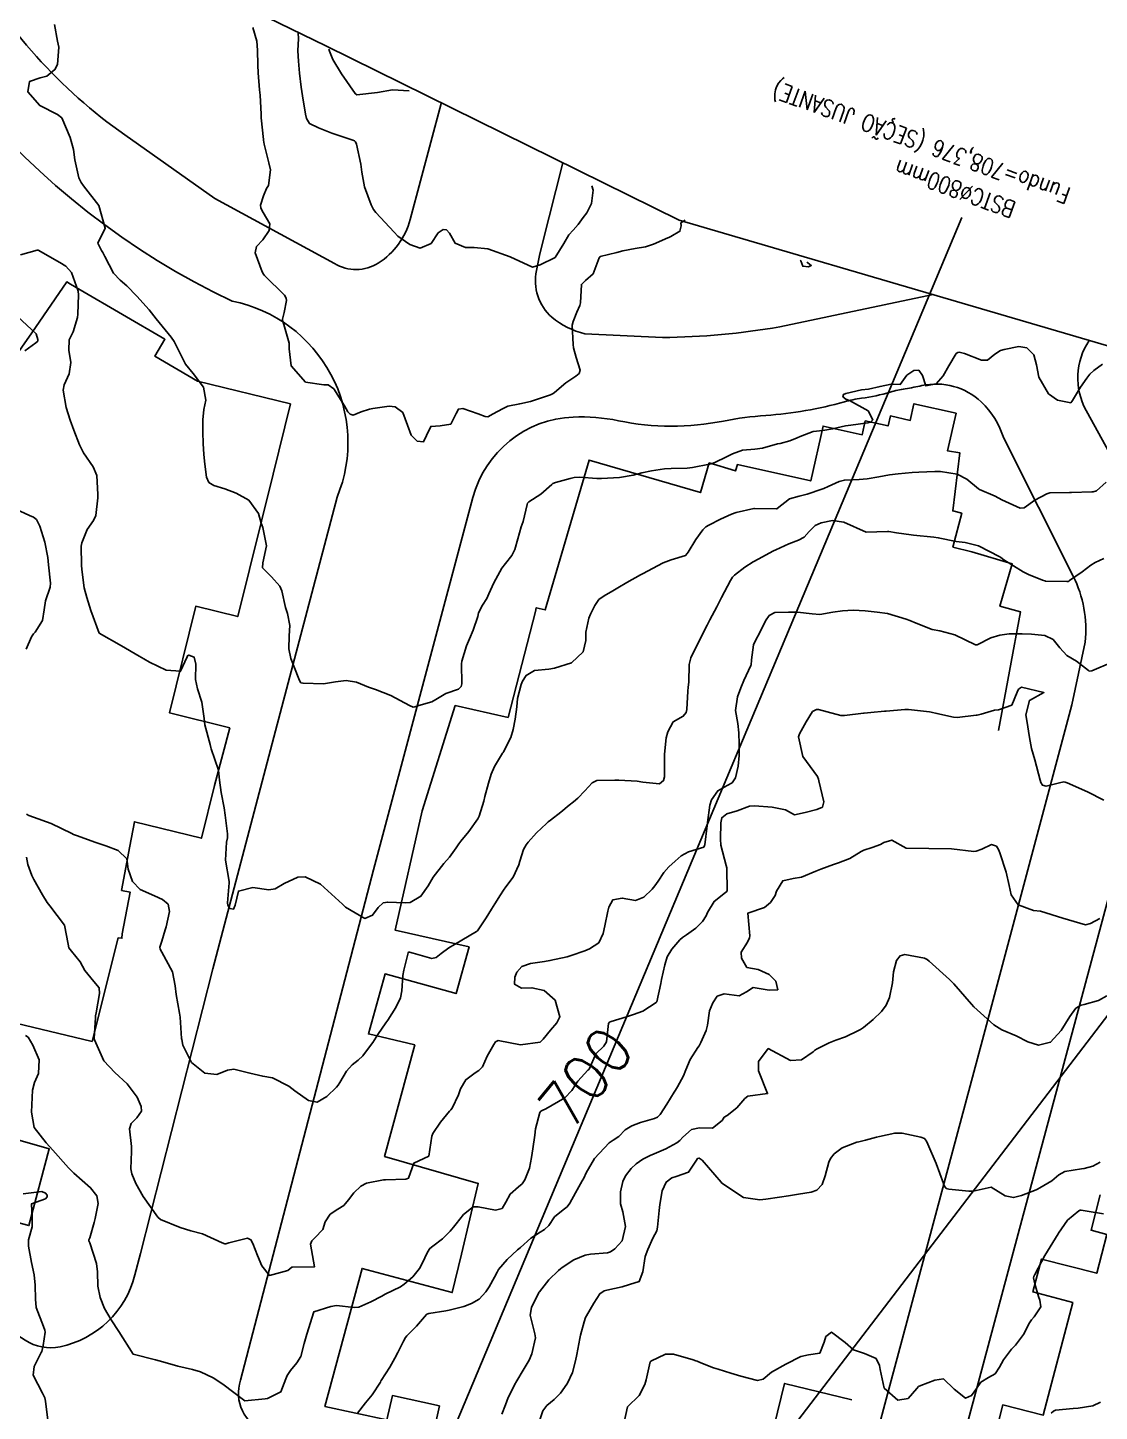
# Model space of a CAD drawing. Header units: metres. Extents: x 286371 to 293043, y 7462578 to 7466404.
# Drawn here: x 290731.7 to 290826.9, y 7463532.2 to 7463655.1 of the extents above; entities that cross this region are included whole.
import ezdxf
from ezdxf.enums import TextEntityAlignment as Align

# ---------------------------------------------------------------- set-up
doc = ezdxf.new("R2010")
doc.units = ezdxf.units.M
doc.header["$MEASUREMENT"] = 0
doc.linetypes.add('CONTINUO', pattern=[0])
for name, color, linetype in [('Area', 45, 'Continuous'), ('Cotas', 45, 'Continuous'), ('Curvas de Nivel 1m', 11, 'Continuous'), ('Curvas de Nivel 5m', 15, 'Continuous'), ('Edificações', 30, 'Continuous'), ('TEXTO', 45, 'Continuous'), ('Vias primárias', 230, 'Continuous')]:
    doc.layers.add(name, color=color, linetype=linetype)
doc.styles.add('ROMANS', font='romans', dxfattribs={"height": 0.2})
doc.styles.add('Style-STANDARD', font='STANDARD.shx')

msp = doc.modelspace()

# ---------------------------------------------------------------- linework, layer by layer
at = {"layer": 'Area'}
msp.add_polyline3d([(290702.72, 7463680.57, 698.33), (290739.63, 7463662.55, 699.15), (290758.18, 7463653.5, 702.25), (290789.55, 7463638.02, 698.86), (290843.27, 7463622.27, 702.07), (290854.94, 7463621.94, 704.25), (290859.56, 7463622.09, 698.88), (290874.41, 7463620.83, 702.47), (290927.3, 7463631.14, 698.6), (290930.21, 7463632.49, 698.75)], dxfattribs=at)
at = {"layer": 'Curvas de Nivel 1m', "flags": 128}
for points, elevation in [([(290734.06, 7463655.4), (290734.32, 7463653.91), (290734.44, 7463653.39), (290734.34, 7463651.85), (290734.11, 7463651.39), (290733.38, 7463650.81), (290732.78, 7463650.67), (290731.86, 7463650.34), (290731.71, 7463649.43), (290732.75, 7463648.2), (290734.34, 7463647.39), (290734.73, 7463647.1), (290735.45, 7463645.37), (290735.76, 7463644.29), (290735.88, 7463643.37), (290736.22, 7463641.78), (290736.43, 7463641.36), (290736.63, 7463641.08), (290737.99, 7463639.33), (290738.57, 7463637.32), (290737.92, 7463635.97), (290738.23, 7463635.33), (290738.35, 7463635.14), (290738.54, 7463634.8), (290739.31, 7463633.31), (290739.89, 7463632.7), (290740.5, 7463632.18), (290741.39, 7463631.28), (290742.47, 7463630.04), (290743.11, 7463629.25), (290744.43, 7463627.62), (290744.69, 7463627.23), (290744.99, 7463626.66), (290745.69, 7463625.22), (290746.38, 7463624.4), (290747.29, 7463623.19), (290747.5, 7463622.03), (290747.32, 7463621.19), (290747.23, 7463620.29), (290747.25, 7463619.19), (290747.28, 7463618.19), (290747.34, 7463617.19), (290747.41, 7463616.35), (290747.57, 7463615.19), (290747.77, 7463614.72), (290748.22, 7463614.45), (290749.19, 7463614.14), (290750.21, 7463613.75), (290751.33, 7463613.13), (290752.19, 7463611.95), (290752.41, 7463611.11), (290752.56, 7463610.71), (290752.91, 7463609.1), (290752.57, 7463607.57), (290752.55, 7463607.12), (290753.33, 7463606.33), (290754.09, 7463605.51), (290754.26, 7463605.08), (290754.59, 7463603.61), (290754.75, 7463603.08), (290754.97, 7463602), (290754.92, 7463601.08), (290754.87, 7463599.94), (290755.06, 7463599.08), (290755.77, 7463597.26), (290755.86, 7463597.07), (290755.96, 7463596.92), (290756.15, 7463596.88), (290757.96, 7463596.83), (290759.03, 7463597.01), (290759.97, 7463597.13), (290760.88, 7463596.98), (290761.96, 7463596.52), (290762.59, 7463596.32), (290763.95, 7463595.79), (290765.6, 7463594.91), (290765.93, 7463594.76), (290766.06, 7463594.77), (290766.43, 7463594.9), (290767.58, 7463595.23), (290767.94, 7463595.44), (290768.83, 7463595.98), (290769.95, 7463596.34), (290770.2, 7463596.59), (290770.24, 7463596.84), (290770.22, 7463598.61), (290770.25, 7463598.84), (290770.66, 7463600.19), (290770.92, 7463600.83), (290771.26, 7463601.6), (290771.66, 7463602.82), (290771.74, 7463603.14), (290772.07, 7463603.81), (290772.47, 7463604.42), (290772.64, 7463604.81), (290773.09, 7463605.81), (290773.63, 7463606.79), (290773.81, 7463607.1), (290774.13, 7463607.52), (290774.68, 7463608.23), (290774.97, 7463608.77), (290775.22, 7463609.71), (290775.53, 7463610.76), (290775.69, 7463611.26), (290776.04, 7463612.76), (290776.09, 7463612.87), (290776.21, 7463612.99), (290777.27, 7463613.68), (290778.23, 7463614.53), (290778.34, 7463614.62), (290778.56, 7463614.72), (290779.86, 7463615.08), (290780.24, 7463615.16), (290780.74, 7463615.18), (290782.24, 7463615.08), (290782.65, 7463615.06), (290784.24, 7463615.15), (290785.48, 7463615.37), (290786.25, 7463615.56), (290787.1, 7463615.74), (290788.25, 7463615.94), (290788.84, 7463615.97), (290790.26, 7463616), (290790.74, 7463616.05), (290792.26, 7463616.33), (290792.4, 7463616.37), (290792.73, 7463616.5), (290793.77, 7463616.99), (290794.28, 7463617.26), (290795.18, 7463617.57), (290796.28, 7463617.67), (290796.95, 7463617.77), (290798.29, 7463618.14), (290798.51, 7463618.19), (290799.37, 7463618.4), (290800.02, 7463618.67), (290800.3, 7463618.81), (290801.45, 7463619.23), (290802.31, 7463619.33), (290803.18, 7463619.47), (290804.32, 7463619.74), (290804.81, 7463619.82), (290806.32, 7463620), (290806.55, 7463620.06), (290806.76, 7463620.29), (290806.34, 7463621.09), (290804.67, 7463622), (290804.35, 7463622.13), (290804.1, 7463622.33), (290804.15, 7463622.53), (290804.36, 7463622.61), (290805.74, 7463622.93), (290806.36, 7463623), (290807.4, 7463623.25), (290808.37, 7463623.44), (290809.19, 7463623.43), (290809.79, 7463624.24), (290810.39, 7463624.67), (290810.84, 7463624.68), (290811.18, 7463624.22), (290811.46, 7463623.3), (290812.37, 7463623.47), (290813.01, 7463624.19), (290813.51, 7463625.07), (290814.16, 7463626.17), (290814.31, 7463626.27), (290814.42, 7463626.28), (290814.91, 7463626.16), (290816.4, 7463625.58), (290816.94, 7463625.59), (290817.58, 7463626.12), (290818.1, 7463626.43), (290818.42, 7463626.54), (290819.72, 7463626.79), (290820.42, 7463626.68), (290821.06, 7463626.06), (290821.28, 7463625.17), (290821.49, 7463624.06), (290822.35, 7463622.59), (290823.16, 7463622.03), (290824.34, 7463621.8), (290824.44, 7463621.92), (290824.48, 7463622.01), (290825.19, 7463623.17), (290825.75, 7463623.99), (290826.03, 7463624.34), (290826.38, 7463624.67), (290827.15, 7463625.22)], 696), ([(290755.71, 7463654.63), (290755.73, 7463654.17), (290755.69, 7463653.07), (290755.73, 7463652.15), (290755.84, 7463651.07), (290755.99, 7463649.84), (290756.1, 7463649.06), (290756.37, 7463647.42), (290756.46, 7463647.06), (290756.72, 7463646.59), (290757.53, 7463646.23), (290758.71, 7463645.76), (290760.58, 7463645.11), (290760.7, 7463645.07), (290760.81, 7463644.99), (290760.9, 7463644.78), (290761.29, 7463642.99), (290761.37, 7463642.27), (290761.6, 7463640.98), (290762.2, 7463639.38), (290762.41, 7463638.97), (290762.6, 7463638.69), (290764.25, 7463636.94), (290764.57, 7463636.61), (290765.63, 7463635.85), (290766.55, 7463635.53), (290767.52, 7463635.93), (290768.14, 7463636.88), (290768.58, 7463637.19), (290768.88, 7463637.17), (290769.16, 7463636.86), (290769.67, 7463635.96), (290770.56, 7463635.59), (290771.33, 7463635.6), (290772.55, 7463635.47), (290774.54, 7463634.77), (290776.52, 7463633.83), (290777.22, 7463634.04), (290778.53, 7463634.71), (290779.31, 7463635.95), (290779.75, 7463636.7), (290780.13, 7463637.13), (290780.58, 7463637.63), (290781.03, 7463638.24), (290781.35, 7463638.67), (290781.77, 7463639.51), (290781.92, 7463640.67), (290781.8, 7463641.08)], 694), ([(290758.43, 7463653.22), (290758.48, 7463653.03), (290758.8, 7463652.3), (290759.57, 7463651.01), (290760.76, 7463649.26), (290760.93, 7463649.16), (290762.76, 7463649.36), (290764.1, 7463649.59), (290765.57, 7463649.5)], 693), ([(290731.04, 7463634.94), (290732.54, 7463635.36), (290732.62, 7463635.34), (290734.53, 7463634.27), (290735.06, 7463633.92), (290735.58, 7463633.38), (290736.16, 7463631.7), (290736.19, 7463631.37), (290736.15, 7463629.68), (290736.11, 7463629.37), (290735.71, 7463628.1), (290735.37, 7463627.38), (290735.33, 7463626.46), (290735.53, 7463625.38), (290735.38, 7463624.37), (290734.92, 7463623.39), (290734.83, 7463622.91), (290735.11, 7463621.38), (290735.45, 7463620.25), (290735.77, 7463619.37), (290736.28, 7463618.05), (290736.64, 7463617.36), (290737.49, 7463616.11), (290737.84, 7463615.34), (290737.92, 7463613.64), (290737.91, 7463613.34), (290737.75, 7463611.77), (290737.53, 7463611.34), (290736.97, 7463610.55), (290736.48, 7463609.36), (290736.44, 7463609.06), (290736.45, 7463607.36), (290736.48, 7463606.99), (290736.71, 7463605.36), (290736.93, 7463604.5), (290737.29, 7463603.35), (290738.02, 7463601.33), (290740.01, 7463600.19), (290741.58, 7463599.28), (290741.99, 7463599.04), (290742.49, 7463598.76), (290743.98, 7463598.05), (290745.26, 7463597.94), (290745.86, 7463599.22), (290745.89, 7463599.32), (290746, 7463599.38), (290746.47, 7463599.21), (290746.61, 7463598.58), (290746.58, 7463597.21), (290746.78, 7463596.38), (290747.14, 7463595.2), (290747.36, 7463593.75), (290747.42, 7463593.19), (290747.88, 7463591.43), (290747.95, 7463591.18), (290747.99, 7463591.06), (290748.62, 7463589.17), (290748.72, 7463588.28), (290748.88, 7463587.17), (290749.15, 7463585.8), (290749.24, 7463585.16), (290749.42, 7463583.49), (290749.42, 7463583.16), (290749.35, 7463582.77), (290749.25, 7463581.16), (290749.57, 7463579.28), (290749.58, 7463579.16), (290749.44, 7463577.38), (290749.47, 7463577.16), (290749.65, 7463576.87), (290749.98, 7463576.81), (290750.12, 7463577.15), (290750.4, 7463578.41), (290751.68, 7463578.72), (290753.11, 7463578.54), (290753.68, 7463578.62), (290754.48, 7463579.08), (290755.69, 7463579.65), (290756.33, 7463579.69), (290757.68, 7463579.03), (290759.66, 7463577.24), (290759.91, 7463577), (290761.64, 7463575.98), (290762.32, 7463576.28), (290762.82, 7463576.96), (290763.25, 7463577.36), (290763.66, 7463577.44), (290765.22, 7463577.36), (290765.66, 7463577.41), (290766.61, 7463577.96), (290767.27, 7463578.89), (290767.7, 7463579.66), (290768.66, 7463580.86), (290769.15, 7463581.42), (290769.74, 7463582.25), (290769.98, 7463582.6), (290770.16, 7463582.84), (290770.87, 7463583.72), (290771.66, 7463584.82), (290771.7, 7463584.89), (290771.78, 7463585.06), (290772.2, 7463586.41), (290772.3, 7463586.81), (290772.62, 7463588.01), (290772.86, 7463588.8), (290773.15, 7463589.49), (290773.86, 7463590.67), (290773.92, 7463590.73), (290773.96, 7463590.78), (290774.61, 7463592.05), (290774.81, 7463592.77), (290774.99, 7463593.68), (290775.13, 7463594.77), (290775.19, 7463595.51), (290775.53, 7463596.76), (290775.65, 7463597.07), (290775.97, 7463597.57), (290776.71, 7463598.01), (290777.98, 7463598.13), (290778.48, 7463598.22), (290779.98, 7463598.69), (290781.02, 7463599.66), (290781.25, 7463600.68), (290781.27, 7463601.43), (290781.54, 7463602.67), (290781.69, 7463603.03), (290782.07, 7463603.78), (290782.43, 7463604.31), (290782.88, 7463604.65), (290783.65, 7463605.08), (290784.09, 7463605.34), (290784.9, 7463605.82), (290786.11, 7463606.5), (290786.3, 7463606.6), (290788.12, 7463607.59), (290788.84, 7463607.85), (290790.13, 7463608.23), (290790.27, 7463608.39), (290790.35, 7463608.53), (290791.03, 7463609.65), (290791.66, 7463610.51), (290791.92, 7463610.77), (290792.18, 7463610.93), (290793.23, 7463611.44), (290794.19, 7463611.89), (290794.62, 7463612.04), (290796.19, 7463612.41), (290796.23, 7463612.41), (290798.19, 7463612.36), (290798.23, 7463612.37), (290798.27, 7463612.41), (290799.36, 7463613.25), (290800.21, 7463613.51), (290800.92, 7463613.67), (290802.22, 7463614.13), (290802.39, 7463614.19), (290802.8, 7463614.35), (290803.77, 7463614.8), (290804.23, 7463614.92), (290805.55, 7463614.99), (290806.24, 7463615.04), (290807.29, 7463615.23), (290808.24, 7463615.39), (290809.02, 7463615.47), (290810.24, 7463615.6), (290810.84, 7463615.63), (290812.25, 7463615.68), (290812.76, 7463615.68), (290814.24, 7463615.46), (290815.1, 7463615.02), (290816.14, 7463614.15), (290816.22, 7463614.1), (290817.61, 7463613.51), (290818.21, 7463613.17), (290819.84, 7463612.44), (290820.2, 7463612.47), (290821.14, 7463613.13), (290822.22, 7463613.72), (290822.48, 7463613.78), (290824.22, 7463613.82), (290824.41, 7463613.82), (290826.22, 7463613.87), (290826.32, 7463613.88), (290826.61, 7463613.98), (290827.47, 7463614.73)], 697), ([(290800.89, 7463634.28), (290800.97, 7463634.23), (290801.29, 7463633.99), (290801.03, 7463633.88), (290800.53, 7463633.93), (290800.35, 7463634.39), (290800.3, 7463634.46)], 696), ([(290730.79, 7463629.45), (290732.43, 7463627.93), (290732.59, 7463627.42), (290732.58, 7463627.27), (290732.42, 7463627.12), (290731.44, 7463626.4)], 698), ([(290730.2, 7463612.56), (290731.85, 7463611.77), (290732.19, 7463611.62), (290732.46, 7463611.42), (290732.77, 7463610.82), (290733.22, 7463609.41), (290733.47, 7463608.06), (290733.53, 7463607.4), (290733.71, 7463605.78), (290733.67, 7463605.4), (290733.28, 7463604.19), (290733.15, 7463603.41), (290732.99, 7463602.46), (290732.35, 7463601.42), (290732.19, 7463601.26), (290732.02, 7463601.01), (290731.54, 7463599.9)], 698), ([(290731.59, 7463585.24), (290731.78, 7463585.12), (290732.21, 7463584.98), (290733.77, 7463584.41), (290735.6, 7463583.53), (290735.76, 7463583.45), (290736.02, 7463583.36), (290737.74, 7463582.73), (290738.63, 7463582.43), (290739.73, 7463582.01), (290740.49, 7463581.29), (290740.62, 7463580.37), (290740.98, 7463579.28), (290741.67, 7463578.55), (290742.94, 7463577.98), (290743.66, 7463577.68), (290744.15, 7463577.24), (290744.28, 7463576.59), (290743.98, 7463575.24), (290743.9, 7463574.96), (290743.61, 7463573.98), (290743.43, 7463573.42), (290743.44, 7463573.25), (290743.59, 7463573), (290744.56, 7463571.23), (290744.78, 7463569.99), (290744.86, 7463569.22), (290745.17, 7463567.56), (290745.22, 7463567.22), (290745.36, 7463565.33), (290745.37, 7463565.22), (290745.47, 7463564.73), (290746.24, 7463563.2), (290747.43, 7463562.25), (290748.48, 7463562.11), (290749.43, 7463562.5), (290750, 7463562.59), (290751.43, 7463562.24), (290752.57, 7463561.96), (290753.42, 7463561.82), (290754.88, 7463561.07), (290755.41, 7463560.67), (290756.64, 7463559.8), (290757.39, 7463559.66), (290758.26, 7463560.16), (290759.11, 7463561.01), (290759.26, 7463561.16), (290759.42, 7463561.41), (290760, 7463562.43), (290760.5, 7463562.99), (290761.05, 7463563.38), (290761.46, 7463563.79), (290761.97, 7463564.46), (290762.33, 7463564.96), (290762.78, 7463565.66), (290763.5, 7463566.7), (290763.6, 7463566.84), (290763.67, 7463566.94), (290764.38, 7463568.08), (290764.79, 7463568.93), (290764.92, 7463569.55), (290765, 7463570.92), (290765.09, 7463571.4), (290765.48, 7463572.92), (290765.52, 7463572.99), (290765.6, 7463573), (290765.93, 7463572.91), (290767.59, 7463572.43), (290767.97, 7463572.5), (290768.42, 7463572.87), (290769.08, 7463573.38), (290769.61, 7463573.68), (290771.54, 7463574.82), (290771.63, 7463574.88), (290772.41, 7463576.04), (290772.88, 7463576.8), (290773.17, 7463577.29), (290773.67, 7463578.09), (290773.95, 7463578.51), (290774.17, 7463578.78), (290774.82, 7463579.64), (290775.31, 7463580.76), (290775.4, 7463581.08), (290775.73, 7463582.1), (290775.96, 7463582.53), (290776.13, 7463582.75), (290776.89, 7463583.6), (290777.77, 7463584.43), (290777.93, 7463584.56), (290778.13, 7463584.72), (290779.05, 7463585.44), (290779.79, 7463586.04), (290780.16, 7463586.33), (290780.54, 7463586.68), (290781.16, 7463587.33), (290781.82, 7463588.04), (290782.25, 7463588.23), (290783.83, 7463588.28), (290784.19, 7463588.27), (290785.83, 7463588.17), (290786.33, 7463588.09), (290787.82, 7463587.93), (290788.17, 7463588.23), (290788.24, 7463588.57), (290788.25, 7463590.18), (290788.25, 7463590.57), (290788.41, 7463592.04), (290788.55, 7463592.56), (290789.01, 7463593.45), (290789.91, 7463593.94), (290790.18, 7463594.28), (290790.24, 7463594.54), (290790.31, 7463596.18), (290790.36, 7463596.54), (290790.41, 7463596.98), (290790.43, 7463598.54), (290790.59, 7463599.13), (290791.26, 7463600.52), (290792.04, 7463602.03), (290792.2, 7463602.34), (290792.28, 7463602.5), (290792.89, 7463603.67), (290793.31, 7463604.49), (290793.57, 7463604.99), (290794.1, 7463606), (290794.29, 7463606.29), (290794.46, 7463606.47), (290795.38, 7463607.19), (290796.12, 7463607.67), (290796.62, 7463607.94), (290797.54, 7463608.42), (290797.93, 7463608.63), (290798.14, 7463608.73), (290799.29, 7463609.25), (290800.15, 7463609.6), (290800.66, 7463609.87), (290801.09, 7463610.37), (290801.64, 7463610.89), (290802.18, 7463611.14), (290803.18, 7463611.33), (290804.18, 7463611.18), (290806.16, 7463610.29), (290808.07, 7463610.37), (290808.17, 7463610.36), (290808.85, 7463610.25), (290810.16, 7463610.06), (290810.36, 7463610.03), (290812.16, 7463609.86), (290812.56, 7463609.8), (290814.15, 7463609.48), (290814.95, 7463609.37), (290816.15, 7463609.08), (290818.03, 7463608.12), (290818.13, 7463608.04), (290818.39, 7463607.85), (290820.11, 7463606.77), (290820.58, 7463606.55), (290821.84, 7463606.05), (290822.03, 7463605.97), (290822.1, 7463605.96), (290824, 7463605.91), (290824.1, 7463605.91), (290824.16, 7463605.96), (290824.23, 7463606.01), (290825.34, 7463606.77), (290826.12, 7463607.36), (290826.51, 7463607.6), (290827.27, 7463607.97)], 698), ([(290731.58, 7463581.44), (290731.71, 7463580.79), (290732.06, 7463579.79), (290732.24, 7463579.43), (290733.01, 7463578.08), (290733.4, 7463577.41), (290733.66, 7463577.09), (290734.95, 7463575.38), (290735.28, 7463573.7), (290735.35, 7463573.38), (290735.59, 7463573.07), (290736.36, 7463572.14), (290736.77, 7463571.36), (290737.55, 7463570.39), (290738.02, 7463569.81), (290738.06, 7463569.33), (290737.76, 7463567.59), (290737.72, 7463567.34), (290737.71, 7463567.14), (290737.59, 7463565.34), (290737.61, 7463565.2), (290738.44, 7463563.33), (290739.43, 7463562.29), (290740.52, 7463561.3), (290741.4, 7463560.12), (290741.77, 7463559.28), (290741.79, 7463558.86), (290741.37, 7463558.27), (290740.88, 7463557.77), (290740.74, 7463557.29), (290740.9, 7463555.73), (290740.92, 7463555.29), (290740.85, 7463553.74), (290740.93, 7463553.29), (290741.28, 7463552.43), (290741.94, 7463551.27), (290743.24, 7463549.46), (290743.48, 7463549.25), (290745.22, 7463548.54), (290746.19, 7463548.24), (290747.21, 7463547.96), (290748.96, 7463547.17), (290749.19, 7463547.08), (290749.28, 7463547.07), (290749.54, 7463547.16), (290751.2, 7463547.57), (290751.51, 7463547.44), (290751.68, 7463547.12), (290752.1, 7463546.04), (290752.48, 7463545.11), (290753.15, 7463544.27), (290754.78, 7463544.7), (290755.16, 7463545), (290755.21, 7463545.01), (290757.16, 7463545.03), (290756.81, 7463547.04), (290756.91, 7463547.33), (290757.2, 7463547.61), (290757.9, 7463548.34), (290758.11, 7463549.02), (290758.54, 7463549.71), (290759.24, 7463550.15), (290759.76, 7463550.48), (290760.17, 7463550.99), (290760.64, 7463551.61), (290761.27, 7463552.21), (290761.78, 7463552.46), (290763.28, 7463552.75), (290763.46, 7463552.76), (290765.28, 7463552.83), (290765.35, 7463552.84), (290765.52, 7463552.91), (290765.97, 7463554.24), (290767.31, 7463554.88), (290767.58, 7463556.64), (290767.67, 7463556.88), (290768.35, 7463557.88), (290769.16, 7463558.86), (290769.26, 7463558.97), (290769.38, 7463559.14), (290769.94, 7463560.31), (290770.13, 7463560.84), (290770.6, 7463561.65), (290771.43, 7463562.28), (290771.77, 7463562.48), (290772.08, 7463562.81), (290772.51, 7463563.75), (290773.09, 7463564.8), (290773.25, 7463565.02), (290773.47, 7463565.15), (290775.46, 7463564.76), (290777.2, 7463565), (290777.47, 7463565.25), (290778.13, 7463566.07), (290778.69, 7463566.71), (290778.96, 7463567.25), (290778.55, 7463568.71), (290777.55, 7463569.57), (290776.47, 7463569.82), (290775.55, 7463569.78), (290774.93, 7463570.14), (290774.95, 7463570.76), (290775.13, 7463571.2), (290775.58, 7463571.72), (290776.34, 7463571.99), (290777.59, 7463572.15), (290778.07, 7463572.24), (290779.59, 7463572.58), (290779.68, 7463572.61), (290779.96, 7463572.69), (290781.16, 7463573.11), (290781.6, 7463573.27), (290782.43, 7463573.83), (290782.79, 7463574.65), (290782.96, 7463575.32), (290783.22, 7463576.64), (290783.31, 7463576.99), (290783.67, 7463577.65), (290784.49, 7463577.8), (290785.67, 7463577.59), (290786.41, 7463577.86), (290787.16, 7463578.58), (290787.4, 7463578.87), (290787.7, 7463579.31), (290788.2, 7463580.07), (290788.63, 7463580.56), (290789.2, 7463581.07), (290789.73, 7463581.54), (290790.37, 7463581.9), (290791.74, 7463582.33), (290791.8, 7463582.45), (290791.82, 7463582.51), (290792.05, 7463584.23), (290792.07, 7463584.51), (290792.27, 7463586.04), (290792.43, 7463586.51), (290792.98, 7463587.33), (290793.82, 7463587.79), (290794.26, 7463588.04), (290794.55, 7463588.47), (290794.8, 7463589.52), (290794.89, 7463590.47), (290794.88, 7463591.47), (290794.86, 7463592.47), (290794.75, 7463593.31), (290794.55, 7463594.47), (290794.73, 7463595.67), (290795.02, 7463596.46), (290795.31, 7463597.11), (290795.93, 7463598.45), (290795.94, 7463598.49), (290795.99, 7463598.97), (290796.16, 7463600.29), (290796.22, 7463600.44), (290796.85, 7463601.62), (290797.22, 7463602.43), (290797.56, 7463602.91), (290798.06, 7463603.15), (290799.26, 7463603.19), (290800.06, 7463603.18), (290801.38, 7463603.04), (290802.05, 7463603), (290803.21, 7463603.18), (290804.06, 7463603.32), (290805, 7463603.37), (290806.06, 7463603.31), (290807.15, 7463603.19), (290808.06, 7463603.06), (290809.73, 7463602.56), (290810.05, 7463602.45), (290810.59, 7463602.23), (290812.04, 7463601.66), (290812.71, 7463601.52), (290814.03, 7463601.19), (290815.87, 7463600.29), (290816.02, 7463600.3), (290817.24, 7463600.91), (290818.03, 7463601.14), (290818.87, 7463601.27), (290820.03, 7463601.27), (290820.86, 7463601.24), (290822.03, 7463601.13), (290822.76, 7463600.77), (290823.36, 7463600.03), (290824, 7463599.34), (290824.84, 7463598.85), (290825.91, 7463598), (290825.98, 7463597.96), (290826.21, 7463597.99), (290828, 7463598.76)], 699), ([(290760.97, 7463532.02), (290761.68, 7463532.96), (290762.29, 7463533.66), (290763.01, 7463534.8), (290763.06, 7463534.9), (290763.09, 7463534.94), (290763.85, 7463536.12), (290764.3, 7463536.93), (290764.55, 7463537.42), (290765.07, 7463538.44), (290765.23, 7463538.76), (290765.35, 7463538.91), (290766.22, 7463539.76), (290767.1, 7463540.81), (290767.15, 7463540.84), (290767.32, 7463540.88), (290768.84, 7463541.13), (290769.11, 7463541.18), (290770.43, 7463541.52), (290771.12, 7463541.78), (290771.78, 7463542.16), (290772.39, 7463542.81), (290772.69, 7463543.26), (290773.15, 7463544.11), (290773.38, 7463544.57), (290773.51, 7463544.79), (290774.26, 7463545.69), (290775.19, 7463546.53), (290775.32, 7463546.63), (290775.46, 7463546.76), (290776.37, 7463547.59), (290777.21, 7463548.1), (290777.6, 7463548.34), (290777.97, 7463548.72), (290778.49, 7463549.47), (290779.25, 7463550.11), (290779.6, 7463550.35), (290779.84, 7463550.7), (290780.34, 7463551.61), (290780.94, 7463552.68), (290781.07, 7463552.9), (290781.29, 7463553.39), (290782.02, 7463554.66), (290783.34, 7463556.06), (290783.68, 7463556.28), (290784.19, 7463556.62), (290784.76, 7463557.21), (290785.36, 7463557.56), (290786.11, 7463557.85), (290787.37, 7463558.2), (290787.62, 7463558.32), (290787.87, 7463558.57), (290788.45, 7463559.49), (290789.12, 7463560.55), (290789.23, 7463560.72), (290789.41, 7463561.03), (290789.95, 7463562.01), (290790.15, 7463562.53), (290790.53, 7463563.45), (290791.22, 7463564.52), (290791.32, 7463564.66), (290791.47, 7463564.95), (290791.96, 7463566.04), (290792.08, 7463566.51), (290792.25, 7463567.77), (290792.53, 7463568.5), (290792.94, 7463569.09), (290793.54, 7463569.29), (290794.89, 7463569.11), (290795.54, 7463569.45), (290796.14, 7463569.85), (290797.54, 7463569.62), (290798.31, 7463569.65), (290798.13, 7463570.42), (290797.56, 7463570.99), (290796.57, 7463571.44), (290795.57, 7463571.63), (290795.08, 7463572.46), (290795.06, 7463573), (290795.61, 7463573.87), (290795.81, 7463574.25), (290795.84, 7463574.45), (290795.64, 7463576.45), (290797.12, 7463576.97), (290797.66, 7463577.4), (290798.08, 7463578.01), (290798.21, 7463578.42), (290798.76, 7463579.34), (290799.69, 7463579.52), (290800.42, 7463579.65), (290801.7, 7463580.19), (290802.13, 7463580.36), (290803.27, 7463580.77), (290803.71, 7463580.92), (290804.71, 7463581.32), (290805.73, 7463581.94), (290805.96, 7463582.06), (290806.71, 7463582.28), (290807.45, 7463582.56), (290807.74, 7463582.73), (290808.43, 7463582.94), (290809.73, 7463582.23), (290811.73, 7463582.2), (290813.73, 7463582.17), (290815.73, 7463581.94), (290815.93, 7463581.95), (290816.44, 7463582.13), (290817.31, 7463582.55), (290817.74, 7463582.4), (290817.93, 7463582.11), (290818.03, 7463581.81), (290818.59, 7463580.1), (290818.88, 7463578.9), (290819.05, 7463578.09), (290819.66, 7463577.19), (290821.04, 7463576.68), (290821.65, 7463576.62), (290823.64, 7463576.02), (290825.64, 7463575.43), (290826.1, 7463575.53), (290826.92, 7463575.98)], 701), ([(290773.79, 7463531.96), (290774.13, 7463532.78), (290774.35, 7463533.42), (290775.01, 7463534.71), (290775.04, 7463534.74), (290775.05, 7463534.76), (290775.78, 7463536.01), (290776.24, 7463536.75), (290776.47, 7463537.32), (290776.78, 7463538.74), (290776.74, 7463539.07), (290776.32, 7463540.75), (290776.44, 7463541.42), (290777.09, 7463542.74), (290777.1, 7463542.77), (290777.14, 7463542.81), (290777.98, 7463543.89), (290778.82, 7463544.71), (290779.01, 7463544.86), (290779.17, 7463544.98), (290780.2, 7463545.66), (290781.19, 7463546.08), (290781.69, 7463546.17), (290783.19, 7463546.28), (290783.45, 7463546.38), (290783.85, 7463546.63), (290784.48, 7463547.35), (290784.79, 7463548.62), (290784.54, 7463549.91), (290784.33, 7463550.62), (290784.35, 7463551.7), (290784.55, 7463552.62), (290784.78, 7463553.13), (290785.3, 7463553.78), (290785.72, 7463554.19), (290786.32, 7463554.59), (290786.99, 7463554.91), (290787.32, 7463555.06), (290788.36, 7463555.53), (290789.34, 7463556.06), (290789.62, 7463556.26), (290789.89, 7463556.54), (290790.66, 7463557.22), (290791.36, 7463557.37), (290792.5, 7463557.35), (290793.37, 7463558.03), (290793.54, 7463558.32), (290793.81, 7463558.48), (290794.68, 7463559.17), (290795.4, 7463560), (290795.65, 7463560.2), (290797.4, 7463560.42), (290796.6, 7463562.44), (290796.61, 7463563.27), (290797.46, 7463564.42), (290799.45, 7463563.36), (290800.42, 7463563.41), (290801.46, 7463564.14), (290801.58, 7463564.25), (290801.75, 7463564.36), (290802.88, 7463564.93), (290803.48, 7463565.16), (290804.33, 7463565.47), (290805.49, 7463566.02), (290805.67, 7463566.12), (290805.92, 7463566.3), (290806.78, 7463567.01), (290807.52, 7463567.72), (290807.93, 7463568.27), (290808.24, 7463568.97), (290808.5, 7463570.25), (290808.58, 7463571.23), (290808.85, 7463572.25), (290809.18, 7463572.65), (290809.59, 7463572.78), (290811.33, 7463572.46), (290811.59, 7463572.35), (290811.77, 7463572.2), (290813.56, 7463570.55), (290813.96, 7463570.17), (290815.53, 7463568.38), (290815.74, 7463568.14), (290817.5, 7463566.53), (290818.2, 7463566.1), (290819.49, 7463565.56), (290820.52, 7463565.03), (290821.47, 7463564.72), (290822.54, 7463564.98), (290823.49, 7463566.02), (290824.25, 7463567.28), (290824.78, 7463568.01), (290825.26, 7463568.27), (290825.53, 7463568.33), (290826.81, 7463568.7), (290827.54, 7463569.11)], 702), ([(290776.94, 7463530.73), (290777.44, 7463532.25), (290777.8, 7463532.72), (290778.44, 7463533.25), (290779, 7463533.82), (290779.38, 7463534.32), (290779.62, 7463534.7), (290780.07, 7463535.64), (290780.35, 7463536.68), (290780.47, 7463537.26), (290780.74, 7463538.68), (290780.8, 7463538.96), (290781.1, 7463540.16), (290781.24, 7463540.54), (290781.31, 7463540.67), (290781.98, 7463541.8), (290782.51, 7463542.65), (290782.88, 7463542.91), (290783.14, 7463542.97), (290784.5, 7463543.27), (290785.15, 7463543.47), (290786.01, 7463543.74), (290786.34, 7463544.6), (290786.54, 7463545.94), (290786.77, 7463546.58), (290787.21, 7463547.57), (290787.57, 7463548.22), (290787.62, 7463548.57), (290787.77, 7463550.04), (290787.85, 7463550.57), (290788.05, 7463551.78), (290788.4, 7463552.56), (290788.89, 7463552.95), (290789.29, 7463553.07), (290790.39, 7463553.43), (290791.08, 7463554.52), (290791.18, 7463554.65), (290791.32, 7463554.69), (290791.6, 7463554.51), (290793.28, 7463552.55), (290793.34, 7463552.48), (290795.27, 7463551.19), (290796.71, 7463550.99), (290797.26, 7463551.06), (290798.46, 7463551.21), (290799.27, 7463551.35), (290800.16, 7463551.49), (290801.27, 7463551.67), (290801.79, 7463551.84), (290802.26, 7463552.35), (290802.53, 7463553.11), (290802.85, 7463554.34), (290803, 7463554.66), (290803.33, 7463555.08), (290804.04, 7463555.62), (290805.34, 7463556.1), (290805.5, 7463556.14), (290806.09, 7463556.29), (290807.08, 7463556.54), (290807.35, 7463556.61), (290808.7, 7463556.91), (290809.35, 7463556.92), (290811.01, 7463556.56), (290811.35, 7463556.44), (290811.51, 7463556.21), (290811.63, 7463555.92), (290812.37, 7463554.2), (290813.04, 7463552.43), (290813.13, 7463552.19), (290813.27, 7463552), (290813.51, 7463551.94), (290815.27, 7463551.76), (290815.67, 7463551.75), (290817.27, 7463552.12), (290818.51, 7463551.35), (290819.26, 7463551.19), (290819.97, 7463551.37), (290821.27, 7463551.88), (290821.39, 7463551.94), (290821.59, 7463552.05), (290822.65, 7463552.67), (290823.29, 7463553.21), (290823.82, 7463553.5), (290825.3, 7463553.73), (290825.53, 7463553.76), (290826.3, 7463553.98), (290826.95, 7463554.33)], 703), ([(290731.27, 7463551.53), (290732.95, 7463551.72), (290733.27, 7463551.59), (290733.4, 7463551.4), (290733.4, 7463551.26), (290733.26, 7463551.07), (290732.03, 7463550.64), (290732.09, 7463549.42), (290732.07, 7463548.58), (290731.75, 7463547.43), (290731.75, 7463546.88), (290732.02, 7463545.42), (290732.25, 7463544.33), (290732.36, 7463543.42), (290732.38, 7463542.16), (290732.44, 7463541.41), (290733.08, 7463539.72), (290733.21, 7463539.4), (290733.23, 7463539.24), (290733.05, 7463538.06), (290732.93, 7463537.52), (290732.89, 7463537.41), (290732.27, 7463536.17), (290732.18, 7463535.42), (290732.99, 7463533.8), (290733.2, 7463533.4), (290733.27, 7463533.11), (290733.48, 7463531.4)], 701), ([(290784.6, 7463530.97), (290784.97, 7463532.61), (290785.99, 7463533.6), (290786.49, 7463534.59), (290786.61, 7463534.99), (290786.98, 7463536.59), (290787, 7463536.62), (290787.04, 7463536.66), (290788.33, 7463537.28), (290789.05, 7463537.29), (290790.81, 7463536.76), (290791.04, 7463536.68), (290791.16, 7463536.64), (290791.48, 7463536.52), (290792.6, 7463536.06), (290793.03, 7463535.93), (290794.15, 7463535.6), (290795.02, 7463535.31), (290796.5, 7463534.94), (290797.01, 7463535.06), (290797.76, 7463535.67), (290799.03, 7463536.39), (290800.35, 7463537.07), (290801.05, 7463537.21), (290802.04, 7463537.36), (290802.42, 7463538.34), (290802.57, 7463538.84), (290803.08, 7463539.23), (290804.31, 7463538.32), (290805.05, 7463537.66), (290806.01, 7463537.33), (290807.04, 7463536.9), (290807.35, 7463536.27), (290807.4, 7463535.9), (290807.76, 7463534.26), (290808.99, 7463533.18), (290809.89, 7463533.33), (290810.66, 7463534.22), (290810.82, 7463534.41), (290811.01, 7463534.49), (290812.25, 7463534.96), (290813.02, 7463535.07), (290813.98, 7463534.17), (290814.99, 7463533.37), (290815.53, 7463533.61), (290815.9, 7463534.14), (290816.35, 7463534.79), (290817.02, 7463535.19), (290817.61, 7463535.54), (290818.02, 7463536.11), (290818.37, 7463536.78), (290819.06, 7463537.71), (290819.24, 7463537.91), (290819.42, 7463538.09), (290820.13, 7463539.03), (290820.67, 7463540.07), (290820.85, 7463540.32), (290821.1, 7463540.58), (290821.69, 7463541.48), (290821.58, 7463542.06), (290821.46, 7463542.39), (290821.15, 7463543.51), (290821.03, 7463544.07), (290821.05, 7463544.17), (290821.16, 7463544.36), (290822.03, 7463546.05), (290823.21, 7463547.97), (290823.24, 7463548), (290823.25, 7463548.02), (290824.05, 7463549.19), (290825.06, 7463550), (290825.18, 7463550.06), (290825.25, 7463550.07), (290825.79, 7463549.99), (290827.24, 7463549.73)], 704)]:
    msp.add_lwpolyline(points, dxfattribs=dict(at, elevation=elevation))
at = {"layer": 'Curvas de Nivel 5m', "flags": 128}
for points, elevation in [([(290751.69, 7463655.13), (290752.05, 7463653.91), (290752.11, 7463653.12), (290752.14, 7463651.78), (290752.15, 7463651.12), (290752.28, 7463649.6), (290752.32, 7463649.12), (290752.41, 7463647.44), (290752.42, 7463647.12), (290752.63, 7463645.18), (290752.64, 7463645.12), (290752.69, 7463644.77), (290753.1, 7463643.11), (290753.26, 7463642.5), (290753.06, 7463641.11), (290752.91, 7463640.83), (290752.62, 7463640.18), (290752.37, 7463639.36), (290752.38, 7463639.12), (290752.44, 7463638.95), (290752.6, 7463638.7), (290753.18, 7463637.7), (290753.14, 7463637.11), (290752.56, 7463636.28), (290752, 7463635.67), (290751.9, 7463635.12), (290752.52, 7463633.44), (290752.63, 7463633.23), (290752.72, 7463633.11), (290754.49, 7463631.34), (290754.65, 7463631.08), (290754.68, 7463630.89), (290754.46, 7463629.81), (290754.31, 7463629.23), (290754.33, 7463629.09), (290754.45, 7463628.76), (290754.9, 7463627.08), (290754.91, 7463626.59), (290755.1, 7463625.07), (290756.37, 7463623.63), (290758, 7463623.39), (290758.36, 7463623.38), (290758.89, 7463623.02), (290759.82, 7463621.51), (290760.13, 7463621), (290760.32, 7463620.79), (290760.61, 7463620.7), (290761.32, 7463620.98), (290762.06, 7463621.24), (290762.33, 7463621.28), (290763.8, 7463621.48), (290764.33, 7463621.43), (290765.02, 7463620.92), (290765.41, 7463619.82), (290765.75, 7463618.91), (290766.29, 7463618.38), (290766.85, 7463618.33), (290767.12, 7463618.89), (290767.49, 7463619.7), (290768.31, 7463619.76), (290769.27, 7463619.9), (290769.73, 7463620.85), (290769.94, 7463621.24), (290770.33, 7463621.29), (290771.69, 7463620.82), (290772.32, 7463620.57), (290772.57, 7463620.56), (290773.02, 7463620.8), (290773.85, 7463621.27), (290774.33, 7463621.49), (290775.39, 7463621.71), (290776.34, 7463621.9), (290778.13, 7463622.5), (290778.35, 7463622.61), (290778.49, 7463622.71), (290779.5, 7463623.56), (290780.38, 7463624.17), (290780.66, 7463624.4), (290780.75, 7463624.68), (290780.4, 7463625.82), (290780.17, 7463626.69), (290780.14, 7463626.97), (290780.06, 7463628.69), (290780.13, 7463629.01), (290780.46, 7463629.85), (290780.72, 7463630.43), (290780.79, 7463630.68), (290780.87, 7463632.31), (290781.23, 7463632.67), (290781.91, 7463633.26), (290782.46, 7463634.66), (290782.48, 7463634.71), (290782.54, 7463634.8), (290784.03, 7463635.15), (290784.54, 7463635.29), (290785.65, 7463635.51), (290786.55, 7463635.65), (290787.26, 7463635.88), (290788.56, 7463636.45), (290788.64, 7463636.48), (290788.81, 7463636.56), (290789.62, 7463637.03), (290789.72, 7463637.5), (290789.69, 7463637.77), (290790.1, 7463638.03)], 695), ([(290731.48, 7463565.59), (290731.72, 7463565.43), (290732.15, 7463564.74), (290732.7, 7463563.42), (290732.63, 7463562.21), (290732.29, 7463561.42), (290732.11, 7463560.72), (290732.05, 7463559.42), (290732.03, 7463558.77), (290732.27, 7463557.42), (290733.33, 7463556.04), (290733.92, 7463555.4), (290735.3, 7463553.82), (290735.77, 7463553.37), (290737.27, 7463552.06), (290737.83, 7463551.34), (290737.93, 7463550.65), (290737.68, 7463549.34), (290737.6, 7463548.97), (290737.21, 7463547.6), (290737.13, 7463547.42), (290737.13, 7463547.35), (290737.2, 7463547.17), (290737.81, 7463545.33), (290737.9, 7463544.59), (290737.91, 7463543.33), (290738.13, 7463542.32), (290738.51, 7463541.32), (290739.09, 7463540.32), (290739.79, 7463539.3), (290741.04, 7463537.28), (290743.04, 7463536.77), (290743.7, 7463536.58), (290745.03, 7463536.2), (290746.33, 7463535.9), (290747.02, 7463535.71), (290748.15, 7463535.18), (290749.01, 7463534.61), (290750.98, 7463533.13), (290752.78, 7463533.31), (290752.99, 7463533.34), (290754.17, 7463533.92), (290754.62, 7463535.08), (290754.73, 7463535.37), (290755.03, 7463535.81), (290755.59, 7463536.51), (290755.96, 7463537.06), (290756.25, 7463538.23), (290756.47, 7463539.05), (290757.1, 7463541.03), (290758.61, 7463541.51), (290759.11, 7463541.59), (290760.68, 7463541.41), (290761.11, 7463541.45), (290762.15, 7463541.93), (290763.13, 7463542.43), (290763.45, 7463542.61), (290764.12, 7463542.93), (290764.81, 7463543.25), (290765.14, 7463543.48), (290765.91, 7463544.15), (290766.48, 7463544.89), (290766.72, 7463545.34), (290767.19, 7463546.33), (290767.41, 7463546.67), (290767.67, 7463546.88), (290768.54, 7463547.52), (290769.21, 7463548.2), (290769.52, 7463548.55), (290769.74, 7463548.85), (290770.4, 7463549.67), (290771.25, 7463550.35), (290771.69, 7463550.37), (290773.24, 7463550.08), (290773.82, 7463550.21), (290774.15, 7463550.78), (290774.54, 7463551.5), (290775.27, 7463552.14), (290775.62, 7463552.42), (290775.83, 7463552.76), (290776.26, 7463553.79), (290776.45, 7463554.75), (290776.54, 7463555.53), (290776.72, 7463556.74), (290776.8, 7463557.29), (290777.19, 7463558.74), (290777.26, 7463558.85), (290777.38, 7463558.92), (290777.72, 7463559.07), (290779.39, 7463560.05), (290780.03, 7463560.69), (290780.56, 7463561.54), (290781.43, 7463562.51), (290781.52, 7463562.57), (290781.6, 7463562.66), (290782.16, 7463563.95), (290782.86, 7463564.64), (290783.09, 7463565.02), (290783.28, 7463566.64), (290783.36, 7463566.77), (290783.5, 7463566.83), (290784.88, 7463567.24), (290785.51, 7463567.44), (290786.34, 7463567.76), (290787.52, 7463568.53), (290787.55, 7463568.55), (290787.56, 7463568.57), (290787.91, 7463570.21), (290787.98, 7463570.57), (290788.27, 7463571.87), (290788.5, 7463572.56), (290788.89, 7463573.26), (290789.61, 7463574.07), (290789.86, 7463574.29), (290790.2, 7463574.54), (290791.02, 7463575.13), (290791.64, 7463575.72), (290791.94, 7463576.22), (290792.06, 7463576.51), (290792.66, 7463577.5), (290793.68, 7463578.3), (290793.79, 7463578.38), (290793.83, 7463578.48), (290793.8, 7463580.4), (290793.78, 7463580.48), (290793.72, 7463580.69), (290793.26, 7463582.49), (290793.21, 7463583.03), (290793.24, 7463584.49), (290793.34, 7463584.93), (290793.79, 7463585.27), (290794.71, 7463585.55), (290795.8, 7463585.95), (290796.24, 7463586), (290797.8, 7463585.88), (290799.01, 7463585.62), (290799.79, 7463585.2), (290800.75, 7463585.41), (290801.79, 7463585.65), (290802.27, 7463585.87), (290802.41, 7463586.35), (290801.97, 7463588.21), (290801.94, 7463588.35), (290801.84, 7463588.59), (290800.54, 7463590.37), (290800.14, 7463592.13), (290800.23, 7463592.38), (290800.84, 7463593.44), (290801.4, 7463594.36), (290801.74, 7463594.54), (290801.93, 7463594.56), (290802.69, 7463594.34), (290803.92, 7463594), (290804.24, 7463594), (290805.92, 7463594.23), (290805.99, 7463594.23), (290806.59, 7463594.28), (290807.8, 7463594.39), (290807.93, 7463594.4), (290809.61, 7463594.56), (290809.93, 7463594.55), (290811.8, 7463594.33), (290811.93, 7463594.31), (290812.45, 7463594.2), (290813.92, 7463593.87), (290814.24, 7463593.85), (290815.92, 7463594.03), (290816.02, 7463594.04), (290816.38, 7463594.14), (290817.57, 7463594.48), (290817.93, 7463594.53), (290819.1, 7463594.93), (290819.58, 7463596.09), (290819.7, 7463596.35), (290819.96, 7463596.54), (290821.95, 7463596.05), (290820.67, 7463595.35), (290820.35, 7463594.08), (290820.42, 7463593.57), (290820.67, 7463592.07), (290820.86, 7463591.08), (290821.16, 7463590.06), (290821.63, 7463588.26), (290821.68, 7463588.06), (290821.82, 7463587.81), (290822.14, 7463587.73), (290823.33, 7463588.03), (290823.73, 7463588.12), (290823.83, 7463588.1), (290824.03, 7463588.02), (290825.81, 7463587.23), (290827.28, 7463586.49)], 700), ([(290822.59, 7463532.04), (290822.79, 7463532.22), (290822.98, 7463532.31), (290824.55, 7463532.44), (290824.98, 7463532.49), (290826.29, 7463532.68), (290826.99, 7463533)], 705)]:
    msp.add_lwpolyline(points, dxfattribs=dict(at, elevation=elevation))
at = {"layer": 'Edificações'}
for points in [[(290729.4, 7463624.2), (290732.04, 7463628.02), (290735.15, 7463632.53), (290735.49, 7463632.33), (290735.49, 7463632.33), (290736.34, 7463631.84), (290743.87, 7463627.44), (290742.99, 7463625.93), (290746.77, 7463623.72), (290755.02, 7463621.69), (290753.48, 7463615.46), (290750.35, 7463602.8), (290746.61, 7463603.72), (290744.27, 7463594.26), (290749.64, 7463592.93), (290748.28, 7463587.78), (290747.11, 7463583.11), (290741.16, 7463584.57), (290740.75, 7463582.4), (290740.02, 7463578.47), (290740.78, 7463578.33), (290740.09, 7463574.62), (290740.05, 7463574.23), (290739.71, 7463574.26), (290737.4, 7463565.06), (290726.16, 7463567.76)], [(290769.66, 7463594.9), (290774.36, 7463593.85), (290776.78, 7463603.24), (290776.86, 7463603.58), (290777.65, 7463603.39), (290781.55, 7463616.71), (290791.44, 7463613.81), (290792.22, 7463616.45), (290794.55, 7463615.74), (290794.72, 7463616.3), (290801.24, 7463614.85), (290802.33, 7463619.73), (290805.81, 7463618.95), (290806.08, 7463620.19), (290808.11, 7463619.74), (290808.31, 7463620.63), (290810.08, 7463620.23), (290810.41, 7463621.71), (290814.15, 7463620.87), (290813.4, 7463617.52), (290814.48, 7463617.35), (290813.86, 7463612.19), (290814.66, 7463611.98), (290813.87, 7463608.98), (290815.56, 7463608.54), (290819.14, 7463607.5), (290818.05, 7463603.74), (290819.88, 7463603.21), (290817.93, 7463592.69)], [(290767.23, 7463528.01), (290768.25, 7463532.68), (290764.08, 7463533.6), (290763.6, 7463531.43), (290758.09, 7463532.63), (290761.38, 7463544.89), (290769.4, 7463542.74), (290770.21, 7463546.17), (290771.71, 7463552.45), (290763.38, 7463554.84), (290766.06, 7463564.75), (290761.95, 7463565.73), (290763.43, 7463571.06), (290769.74, 7463569.31), (290770.89, 7463573.46), (290764.33, 7463574.94), (290766.72, 7463585.55), (290769.66, 7463594.9)], [(290724.06, 7463558.25), (290733.6, 7463555.51), (290731.79, 7463548.7), (290723.29, 7463550.96)], [(290817.06, 7463527.84), (290818.29, 7463532.76), (290821.9, 7463531.87), (290824.51, 7463541.88), (290820.98, 7463542.8), (290821.75, 7463545.73), (290826.64, 7463544.46), (290827.54, 7463547.92), (290826.14, 7463548.28), (290826.96, 7463551.43)], [(290804.89, 7463533.22), (290798.91, 7463534.67), (290796.76, 7463525.81)]]:
    msp.add_lwpolyline(points, dxfattribs=at)
at = {"layer": 'TEXTO', "linetype": 'CONTINUO'}
for points in [[(290733.94, 7463445.77, 0), (290814.65, 7463638.24, 0)], [(290873.82, 7463627.81, 0), (290733.31, 7463444.03, 0)]]:
    msp.add_polyline3d(points, dxfattribs=at)
at = {"layer": 'Vias primárias'}
for points in [[(290712.8, 7463675.65, 0.222358), (290749.86, 7463630.82, -0.471674), (290759.17, 7463613.41), (290753.7, 7463592.65), (290748.14, 7463571.51), (290741.7, 7463546.22), (290741.21, 7463544.31, -0.286461), (290734.56, 7463537.94, -0.196319), (290731.46, 7463538.51, -0.051671), (290692.53, 7463569.53, -0.094993), (290644.23, 7463636.01), (290596.22, 7463735.69), (290587.96, 7463755.87)], [(290768.42, 7463648.38), (290765.66, 7463638.07, -0.187839), (290762.83, 7463634.21, -0.287205), (290758.93, 7463634.18), (290748.32, 7463639.95), (290740.31, 7463645.59, -0.113496), (290726.36, 7463661.13, 0.022838), (290720.34, 7463671.96, -4.166254)], [(290825.97, 7463627.34, 0.279954), (290825.7, 7463621.12), (290834.01, 7463606.04, 0.127452), (290836.11, 7463603.72), (290839.39, 7463601.56), (290865.48, 7463587.24), (290891.97, 7463572.7), (290933.57, 7463549.6), (290945.05, 7463543.27), (290947.35, 7463542.04), (290948.32, 7463541.58, 0.347112), (290954.93, 7463543.06, 0.084816), (290975.85, 7463580.27, 0.104923), (290976.58, 7463584.73, 0.380766), (290972.02, 7463592.36)], [(290752.78, 7463530.41, -0.408151), (290750.59, 7463534.97), (290762.39, 7463580.31), (290771.23, 7463613.38, -0.328166), (290780.14, 7463620.53, -0.061269), (290784.16, 7463620.2, 0.100265), (290793.5, 7463620.17, -0.031485), (290797.26, 7463620.67, 0.051137), (290804.23, 7463621.88, -0.036309), (290805.76, 7463622.2, 0.041075), (290808.3, 7463622.74, -0.03657), (290809.64, 7463623.04, 0.017709), (290811.12, 7463623.32, -0.248099), (290816.39, 7463621.87, -0.132345), (290818.38, 7463618.65), (290824.55, 7463606.39, -0.144069), (290825.62, 7463600.54), (290824.43, 7463594.97), (290824.43, 7463594.97), (290816.51, 7463565.21), (290807.95, 7463533.28), (290806.47, 7463527.72)]]:
    msp.add_lwpolyline(points, format="xyb", dxfattribs=at)
at = {"layer": 'Vias primárias', "elevation": 699.98}
msp.add_lwpolyline([(290779.23, 7463643.11), (290777.37, 7463635.85), (290777.15, 7463634.88), (290776.87, 7463633.54, 0.26614), (290778.24, 7463629.39, 0.112633), (290781.18, 7463627.93), (290788.08, 7463627.6, 0.041322), (290798.49, 7463628.54), (290812.11, 7463631.4)], format="xyb", dxfattribs=at)
at = {"layer": 'Vias primárias'}
msp.add_lwpolyline([(290923.53, 7463519.5, -0.119466), (290883.97, 7463509.61, -0.016597), (290862.43, 7463510.16, -0.032123), (290825.85, 7463514.69), (290814.82, 7463516.78, -0.308623), (290812.85, 7463522.82), (290812.99, 7463523.28), (290813.68, 7463525.64), (290819.98, 7463549.19), (290830.97, 7463590.08, -0.014879), (290832.13, 7463593.01, -0.467656), (290836.76, 7463594.66, -0.055391), (290839.67, 7463593.01), (290939.17, 7463538.08, -0.476196), (290940.55, 7463530.41, -0.117238), (290929.98, 7463522.76, 0.041138), (290922.93, 7463519.14)], format="xyb", close=True, dxfattribs=at)

# ---------------------------------------------------------------- texts
at = {"layer": 'Cotas', "style": 'Style-STANDARD'}
msp.add_text('700', height=4, rotation=51.0536, dxfattribs=at).set_placement((290781.27, 7463561.85, 700), align=Align.MIDDLE_CENTER)
at = {"layer": 'TEXTO', "style": 'ROMANS', "width": 0.8}
for s, p in [('Fundo=708,376 (SEÇÃO JUSANTE)', (290824.43, 7463640.85)), ('BSTCØ800mm', (290819.56, 7463639.59))]:
    msp.add_text(s, height=1.5, rotation=160, dxfattribs=at).set_placement(p)

doc.saveas('drawing.dxf')
